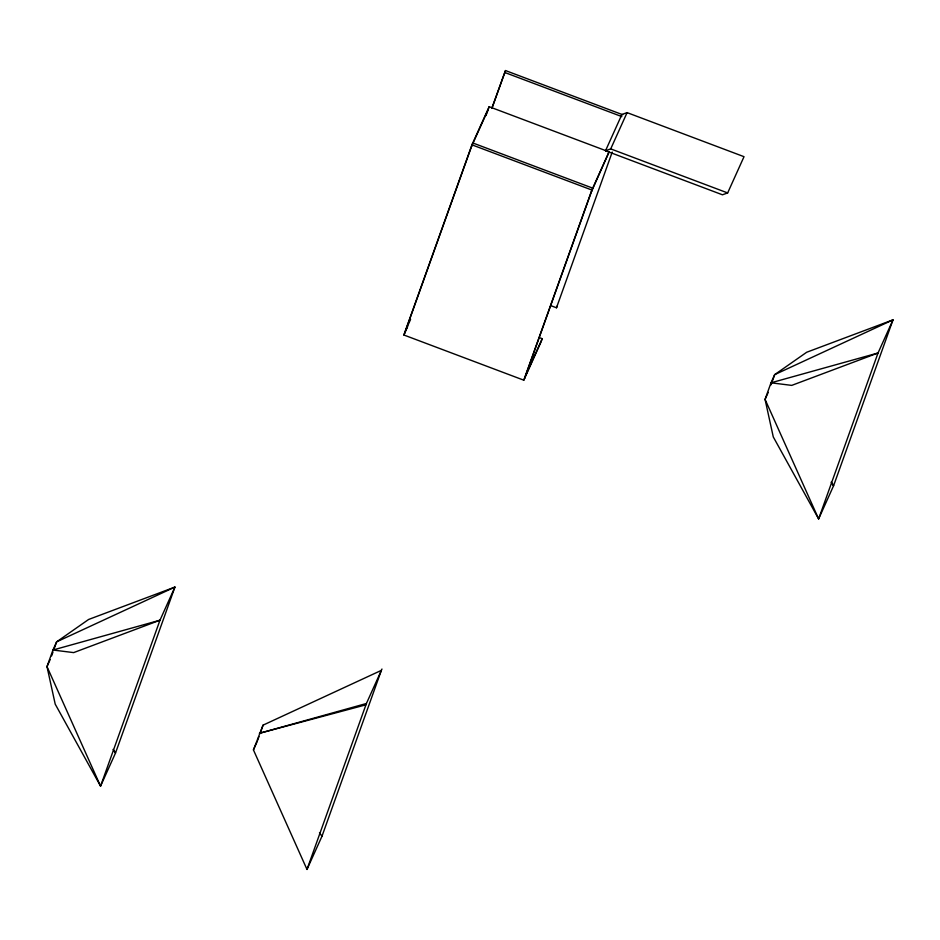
<?xml version="1.0" encoding="UTF-8"?>
<svg xmlns="http://www.w3.org/2000/svg" width="940" height="940" viewBox="0 0 940 940"><rect width="100%" height="100%" fill="white"/><g stroke="black" fill="none" stroke-linecap="round" stroke-linejoin="round"><path stroke-width="1.41" d="M51.606 655.885L52.981 652.055M54.344 648.224L56.635 641.844L88.63 619.46L174.934 587.065L115.526 752.999L100.556 786.145L55.213 704.142L47 666.613L52.946 650.022L56.635 641.844L174.934 587.065L159.976 620.212L100.556 786.145L47 666.613L50.161 659.598M253.436 749.909L263.071 725.139L381.37 670.361L321.962 836.295L306.992 869.441L253.436 749.909L257.125 741.731M257.584 740.45L258.958 736.619M260.321 732.789L263.071 725.139M539.478 337.66L542.204 338.682L541.005 342.043L523.792 380.183L403.859 334.993L471.951 144.842L489.164 106.713L609.085 151.892L591.519 191.513M404.705 333.113L472.797 142.962L592.717 188.153L524.638 378.303M485.98 115.585L489.164 106.713M491.808 108.264L505.485 70.559L622.68 114.727M492.161 107.771L505.485 70.559M306.992 869.441L366.412 703.496L259.37 733.318L365.801 704.847L381.969 669.033M523.792 380.183L591.871 190.033L609.085 151.892M551.028 305.723L556.48 307.779L612.222 152.08M771.035 384.836L774.701 374.625L806.684 352.253L893 319.847L833.58 485.78L818.623 518.927L773.279 436.924L765.066 399.394L771 382.803L774.701 374.625L893 319.847L878.031 352.994L818.623 518.927L765.066 399.394L768.227 392.391M471.586 146.323L487.954 110.074M405.916 329.752L410.592 319.389M403.859 334.993L407.631 326.638M605.525 150.741L621.892 114.48L627.086 112.624L744.022 156.686L727.654 192.935L722.449 194.792L605.525 150.741L610.718 148.884L727.654 192.935M610.718 148.884L627.086 112.624M525.836 374.943L542.204 338.682M556.48 307.779L557.326 305.899M504.639 72.439L621.834 116.607M471.951 144.842L591.871 190.033M831.125 482.197L833.58 485.78L832.17 483.219M319.494 832.699L321.962 836.295M113.059 749.415L115.526 752.999L114.104 750.437M159.976 620.212L73.661 652.607L52.946 650.022L159.976 620.212M878.031 352.994L791.727 385.388L771 382.803L878.031 352.994"/></g></svg>
